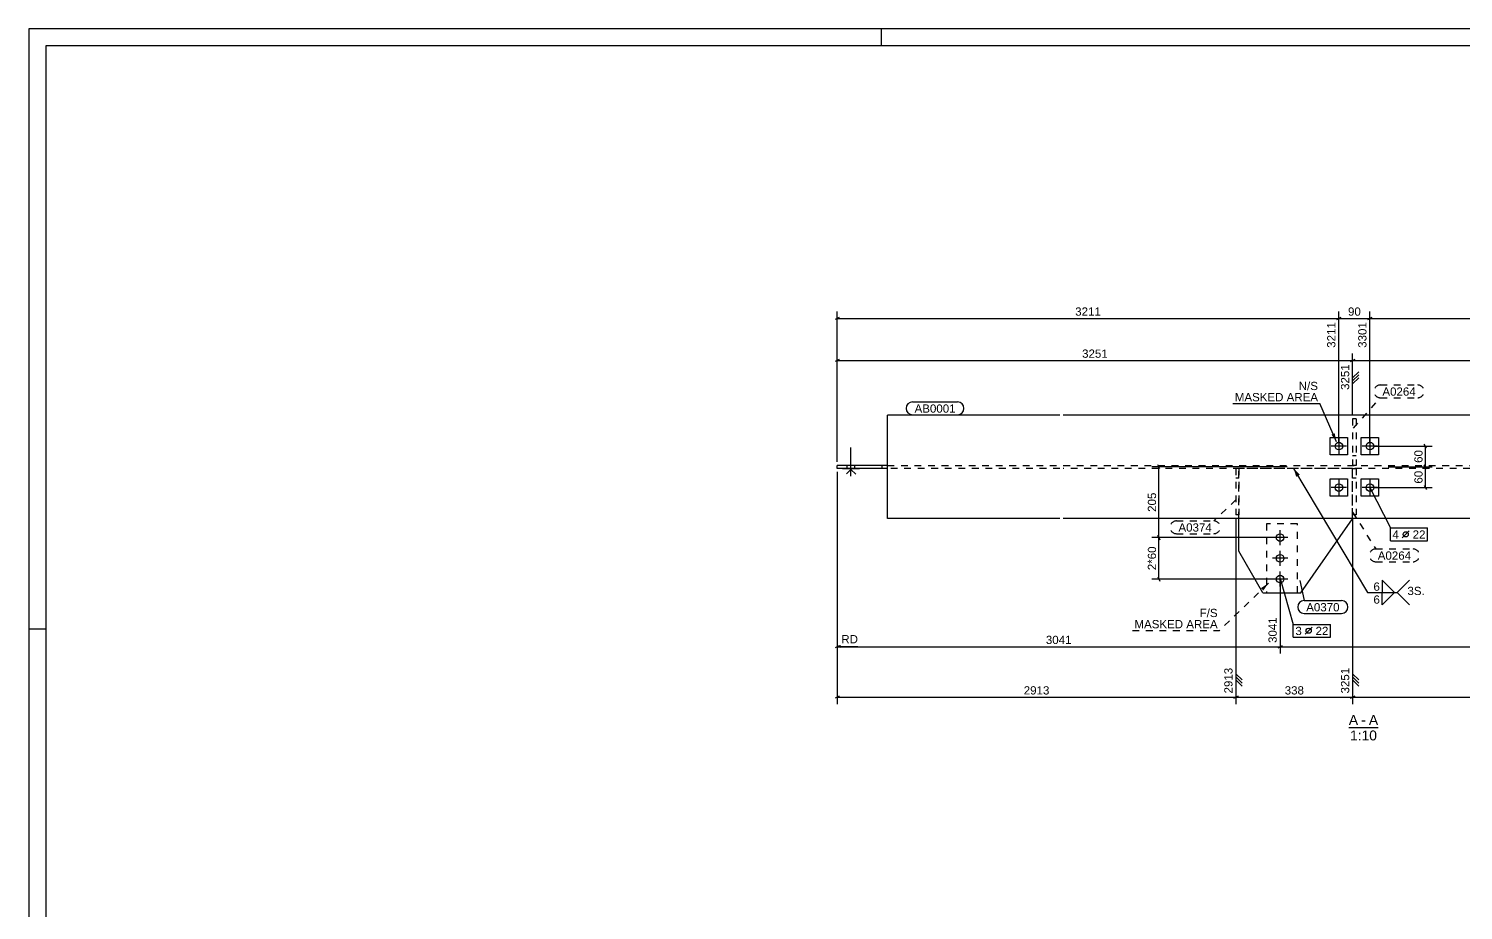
# Model space of a CAD drawing. Header units: millimetres. Extents: x -229 to 612, y -264 to 330.
# Drawn here: x -229.5 to 186, y 74.9 to 330.3 of the extents above; entities that cross this region are included whole.
import ezdxf

# ---------------------------------------------------------------- set-up
doc = ezdxf.new("R2010")
doc.units = ezdxf.units.MM
doc.linetypes.add('DXK_LINE_DOT2', pattern=[3.9198, 1.9599, -1.9599])
doc.styles.add('Arial', font='arial.ttf', dxfattribs={"height": 0.2})

# ---------------------------------------------------------------- blocks, each defined once
blk = doc.blocks.new('Unknown-43779754-1177')
at = {"color": 5, "linetype": 'Continuous'}
for p, q in [((611.5, 330.35), (-229.5, 330.35)), ((-229.5, 330.35), (-229.5, -263.65)), ((606.5, 325.35), (-224.5, 325.35)), ((-224.5, 325.35), (-224.5, -258.65))]:
    blk.add_line(p, q, dxfattribs=at)
at = {"color": 7, "linetype": 'Continuous'}
for p, q in [((17.5, 325.35), (17.5, 330.35)), ((-224.5, 156.35), (-229.5, 156.35))]:
    blk.add_line(p, q, dxfattribs=at)
blk = doc.blocks.new('Unknown-43779754-11 - 1225')
at = {"color": 6, "linetype": 'Continuous'}
blk.add_line((152.86, 127.9), (161.33, 127.9), dxfattribs=at)
at = {"color": 0, "linetype": 'Continuous'}
blk.add_wipeout([(155.53, 128.65), (155.53, 131.65), (152.86, 131.65), (152.86, 128.65)], dxfattribs=at)
blk.add_wipeout([(157.76, 128.65), (157.76, 131.65), (156.43, 131.65), (156.43, 128.65)], dxfattribs=at)
blk.add_wipeout([(161.33, 128.65), (161.33, 131.65), (158.66, 131.65), (158.66, 128.65)], dxfattribs=at)
at = {"color": 6, "linetype": 'Continuous', "style": 'Arial'}
blk.add_text('-', height=2.87, dxfattribs=at).set_placement((156.43, 128.65))
at = {"color": 0, "linetype": 'Continuous'}
blk.add_wipeout([(160.99, 124.15), (160.99, 127.15), (153.2, 127.15), (153.2, 124.15)], dxfattribs=at)
at = {"color": 6, "linetype": 'Continuous', "style": 'Arial'}
for s, height, p in [('A', 2.87, (152.86, 128.65)), ('A', 2.87, (158.66, 128.65)), ('1:10', 2.865, (153.2, 124.15))]:
    blk.add_text(s, height=height, dxfattribs=at).set_placement(p)
blk = doc.blocks.new('Surfacing-43779754-1247 - 1225')
at = {"color": 7, "linetype": 'Continuous'}
for p, q in [((6.16, 202.97), (6.16, 202.92)), ((6.16, 202.92), (11.16, 202.92)), ((11.16, 202.97), (11.16, 202.92))]:
    blk.add_line(p, q, dxfattribs=at)
at = {"color": 246, "linetype": 'DXK_LINE_DOT2'}
blk.add_line((6.16, 202.97), (11.16, 202.97), dxfattribs=at)
blk = doc.blocks.new('Bolt-43779754-1226 - 1225')
at = {"color": 3, "linetype": 'Continuous'}
for p, q in [((8.66, 200.72), (8.66, 208.97)), ((8.66, 200.72), (8.66, 208.97)), ((7.56, 202.97), (7.56, 203.82)), ((7.56, 202.97), (7.56, 203.82)), ((9.76, 202.97), (9.76, 203.82)), ((9.76, 202.97), (9.76, 203.82))]:
    blk.add_line(p, q, dxfattribs=at)
blk = doc.blocks.new('Surfacing-43779754-1252 - 1225')
at = {"color": 7, "linetype": 'Continuous'}
for p, q in [((147.46, 194.9), (147.46, 199.9)), ((147.46, 199.9), (152.46, 199.9)), ((152.46, 199.9), (152.46, 194.9)), ((152.46, 194.9), (147.46, 194.9))]:
    blk.add_line(p, q, dxfattribs=at)
blk = doc.blocks.new('Surfacing-43779754-1241 - 1225')
at = {"color": 246, "linetype": 'DXK_LINE_DOT2'}
for p, q in [((137.96, 186.9), (128.96, 186.9)), ((128.96, 186.9), (128.96, 166.9)), ((137.96, 166.9), (137.96, 186.9)), ((128.96, 166.9), (137.96, 166.9))]:
    blk.add_line(p, q, dxfattribs=at)
blk = doc.blocks.new('Surfacing-43779754-1257 - 1225')
at = {"color": 7, "linetype": 'Continuous'}
for p, q in [((6.16, 202.97), (6.16, 202.92)), ((6.16, 202.92), (11.16, 202.92)), ((11.16, 202.97), (11.16, 202.92))]:
    blk.add_line(p, q, dxfattribs=at)
at = {"color": 246, "linetype": 'DXK_LINE_DOT2'}
blk.add_line((6.16, 202.97), (11.16, 202.97), dxfattribs=at)
blk = doc.blocks.new('Part-43779754-1258 - 1225')
at = {"linetype": 'Continuous'}
blk.add_hatch(color=2, dxfattribs=at).paths.add_polyline_path([(279.53, 203.4), (278.73, 204.8), (280.33, 204.8)])
at = {"color": 2, "linetype": 'Continuous'}
for p, q in [((19.23, 188.4), (19.23, 218.4)), ((69.16, 218.4), (19.23, 218.4)), ((211.46, 218.4), (70.16, 218.4)), ((294.96, 218.4), (212.46, 218.4)), ((294.96, 188.4), (294.96, 218.4)), ((4.66, 202.97), (4.66, 203.82)), ((17.73, 203.82), (4.66, 203.82)), ((19.16, 203.82), (17.73, 203.82)), ((17.73, 202.97), (17.73, 203.82)), ((19.23, 203.82), (19.16, 203.82)), ((279.53, 203.4), (278.73, 204.8)), ((278.73, 204.8), (280.33, 204.8)), ((280.33, 204.8), (279.53, 203.4)), ((294.96, 203.82), (309.53, 203.82)), ((296.46, 202.97), (296.46, 203.82)), ((309.53, 203.82), (309.53, 202.97)), ((19.16, 202.97), (4.66, 202.97)), ((8.66, 202.67), (7.36, 201.37)), ((8.66, 202.67), (10.06, 201.27)), ((19.23, 202.97), (19.16, 202.97)), ((309.53, 202.97), (294.96, 202.97)), ((305.53, 202.67), (304.23, 201.37)), ((305.53, 202.67), (306.93, 201.27)), ((69.16, 188.4), (19.23, 188.4)), ((211.46, 188.4), (70.16, 188.4)), ((294.96, 188.4), (212.46, 188.4))]:
    blk.add_line(p, q, dxfattribs=at)
at = {"color": 7, "linetype": 'DXK_LINE_DOT2'}
for p, q in [((19.16, 203.82), (18.2, 203.82)), ((19.23, 203.82), (69.16, 203.82)), ((70.16, 203.82), (211.46, 203.82)), ((212.46, 203.82), (294.96, 203.82)), ((69.16, 202.97), (19.23, 202.97)), ((211.46, 202.97), (70.16, 202.97)), ((294.96, 202.97), (212.46, 202.97))]:
    blk.add_line(p, q, dxfattribs=at)
at = {"color": 2, "linetype": 'Continuous'}
blk.add_circle((279.53, 204.3), 1, dxfattribs=at)
blk = doc.blocks.new('Bolt-43779754-1259 - 1225')
at = {"color": 3, "linetype": 'Continuous'}
for p, q in [((152.16, 209.4), (147.76, 209.4)), ((149.96, 211.6), (149.96, 207.2)), ((161.16, 209.4), (156.76, 209.4)), ((158.96, 211.6), (158.96, 207.2)), ((149.96, 199.6), (149.96, 195.2)), ((158.96, 199.6), (158.96, 195.2)), ((152.16, 197.4), (147.76, 197.4)), ((161.16, 197.4), (156.76, 197.4))]:
    blk.add_line(p, q, dxfattribs=at)
for centre in [(149.96, 209.4), (158.96, 209.4), (149.96, 197.4), (158.96, 197.4)]:
    blk.add_circle(centre, 1.1, dxfattribs=at)
blk = doc.blocks.new('Surfacing-43779754-1265 - 1225')
at = {"color": 7, "linetype": 'Continuous'}
for p, q in [((147.46, 206.9), (147.46, 211.9)), ((147.46, 211.9), (152.46, 211.9)), ((152.46, 211.9), (152.46, 206.9)), ((152.46, 206.9), (147.46, 206.9))]:
    blk.add_line(p, q, dxfattribs=at)
blk = doc.blocks.new('Surfacing-43779754-1270 - 1225')
at = {"color": 7, "linetype": 'Continuous'}
for p, q in [((156.46, 206.9), (156.46, 211.9)), ((156.46, 211.9), (161.46, 211.9)), ((161.46, 211.9), (161.46, 206.9)), ((161.46, 206.9), (156.46, 206.9))]:
    blk.add_line(p, q, dxfattribs=at)
blk = doc.blocks.new('Surfacing-43779754-1275 - 1225')
at = {"color": 7, "linetype": 'Continuous'}
for p, q in [((156.46, 194.9), (156.46, 199.9)), ((156.46, 199.9), (161.46, 199.9)), ((161.46, 199.9), (161.46, 194.9)), ((161.46, 194.9), (156.46, 194.9))]:
    blk.add_line(p, q, dxfattribs=at)
blk = doc.blocks.new('Part-43779754-1615 - 1225')
at = {"color": 7, "linetype": 'DXK_LINE_DOT2'}
for p, q in [((154.96, 217.32), (153.96, 217.32)), ((153.96, 217.32), (153.96, 203.92)), ((154.96, 217.32), (154.96, 203.92)), ((154.96, 206.62), (153.96, 206.62)), ((153.96, 203.92), (153.96, 203.82)), ((153.96, 203.82), (153.96, 203.92)), ((154.96, 203.82), (153.96, 203.82)), ((154.96, 203.92), (154.96, 203.82)), ((154.96, 203.82), (154.96, 203.92))]:
    blk.add_line(p, q, dxfattribs=at)
blk = doc.blocks.new('Part-43779754-1618 - 1225')
at = {"color": 7, "linetype": 'DXK_LINE_DOT2'}
for p, q in [((153.96, 202.97), (120.96, 202.97)), ((120.96, 188.4), (120.96, 202.97)), ((153.96, 188.32), (153.96, 202.97))]:
    blk.add_line(p, q, dxfattribs=at)
at = {"color": 2, "linetype": 'Continuous'}
for p, q in [((120.96, 179.02), (120.96, 188.4)), ((138.96, 166.9), (153.96, 188.32)), ((153.96, 188.32), (153.96, 188.4)), ((127.96, 166.9), (120.96, 179.02)), ((127.96, 166.9), (138.96, 166.9))]:
    blk.add_line(p, q, dxfattribs=at)
blk = doc.blocks.new('Part-43779754-1621 - 1225')
at = {"color": 7, "linetype": 'DXK_LINE_DOT2'}
for p, q in [((120.96, 202.97), (120.16, 202.97)), ((120.16, 202.97), (120.16, 189.47)), ((120.96, 200.17), (120.16, 200.17)), ((120.96, 202.97), (120.96, 189.47)), ((120.96, 189.47), (120.16, 189.47))]:
    blk.add_line(p, q, dxfattribs=at)
blk = doc.blocks.new('Part-43779754-1622 - 1225')
at = {"color": 7, "linetype": 'DXK_LINE_DOT2'}
for p, q in [((153.96, 189.47), (153.96, 202.97)), ((153.96, 202.97), (154.96, 202.97)), ((154.96, 200.17), (153.96, 200.17)), ((154.96, 202.97), (154.96, 189.47)), ((154.96, 189.47), (153.96, 189.47))]:
    blk.add_line(p, q, dxfattribs=at)
blk = doc.blocks.new('Bolt-43779754-1624 - 1225')
at = {"color": 3, "linetype": 'Continuous'}
for p, q in [((135.16, 182.9), (130.76, 182.9)), ((132.96, 180.7), (132.96, 185.1)), ((132.96, 174.7), (132.96, 179.1)), ((135.16, 176.9), (130.76, 176.9)), ((135.16, 170.9), (130.76, 170.9)), ((132.96, 168.7), (132.96, 173.1))]:
    blk.add_line(p, q, dxfattribs=at)
for centre in [(132.96, 182.9), (132.96, 176.9), (132.96, 170.9)]:
    blk.add_circle(centre, 1.1, dxfattribs=at)
blk = doc.blocks.new('StraightDimension-43779754-4150 - 1225')
at = {"color": 7, "linetype": 'Continuous'}
for p, q in [((159.96, 209.4), (177.01, 209.4)), ((175.31, 208.8), (174.71, 210)), ((175.01, 203.4), (175.01, 209.4)), ((174.71, 204), (175.31, 202.8)), ((164.29, 203.4), (177.01, 203.4))]:
    blk.add_line(p, q, dxfattribs=at)
at = {"color": 0}
blk.add_wipeout([(174.71, 208.75), (171.21, 208.75), (171.21, 204.05), (174.71, 204.05)], dxfattribs=at)
at = {"color": 7, "style": 'Arial'}
blk.add_text('60', height=2.388, rotation=90.0002, dxfattribs=at).set_placement((174.21, 204.55))
blk = doc.blocks.new('StraightDimension-43779754-3654 - 1225')
at = {"color": 7, "linetype": 'Continuous'}
for p, q in [((150.56, 246.7), (149.36, 246.1)), ((149.96, 210.4), (149.96, 248.45)), ((149.96, 246.4), (158.96, 246.4)), ((158.36, 246.1), (159.56, 246.7)), ((158.96, 210.4), (158.96, 248.45))]:
    blk.add_line(p, q, dxfattribs=at)
at = {"color": 0}
blk.add_wipeout([(156.81, 246.7), (156.81, 250.2), (152.11, 250.2), (152.11, 246.7)], dxfattribs=at)
at = {"color": 0, "linetype": 'Continuous'}
blk.add_wipeout([(158.46, 245.8), (154.96, 245.8), (154.96, 237.39), (158.46, 237.39)], dxfattribs=at)
at = {"color": 7, "style": 'Arial'}
blk.add_text('90', height=2.388, dxfattribs=at).set_placement((152.61, 247.2))
at = {"color": 7, "linetype": 'Continuous', "style": 'Arial'}
blk.add_text('3301', height=2.388, rotation=90.0002, dxfattribs=at).set_placement((157.96, 237.89))
blk = doc.blocks.new('StraightDimension-43779754-3604 - 1225')
at = {"color": 7, "linetype": 'Continuous'}
for p, q in [((154.56, 234.51), (153.36, 233.91)), ((153.96, 218.32), (153.96, 236.26)), ((153.96, 234.21), (309.53, 234.21)), ((308.93, 233.91), (310.13, 234.51)), ((309.53, 204.82), (309.53, 236.26)), ((153.96, 229.21), (155.71, 230.96)), ((153.96, 227.46), (153.96, 230.96)), ((153.96, 228.33), (155.71, 230.08)), ((153.96, 227.46), (155.71, 229.21))]:
    blk.add_line(p, q, dxfattribs=at)
at = {"color": 0}
blk.add_wipeout([(235.95, 234.51), (235.95, 238.01), (227.54, 238.01), (227.54, 234.51)], dxfattribs=at)
at = {"color": 0, "linetype": 'Continuous'}
blk.add_wipeout([(309.03, 233.61), (305.53, 233.61), (305.53, 225.19), (309.03, 225.19)], dxfattribs=at)
at = {"color": 7, "style": 'Arial'}
blk.add_text('2701', height=2.388, dxfattribs=at).set_placement((228.04, 235.01))
at = {"color": 7, "linetype": 'Continuous', "style": 'Arial'}
blk.add_text('5952', height=2.388, rotation=90.0002, dxfattribs=at).set_placement((308.53, 225.69))
blk = doc.blocks.new('StraightDimension-43779754-4323 - 1225')
at = {"color": 7, "linetype": 'Continuous'}
for p, q in [((153.96, 188.47), (153.96, 134.65)), ((284.46, 188.47), (284.46, 134.65)), ((153.96, 143.4), (155.71, 141.65)), ((153.96, 143.4), (153.96, 139.9)), ((153.96, 142.52), (155.71, 140.77)), ((153.96, 141.65), (155.71, 139.9)), ((284.46, 143.4), (286.21, 141.65)), ((284.46, 143.4), (284.46, 139.9)), ((284.46, 142.52), (286.21, 140.77)), ((284.46, 141.65), (286.21, 139.9)), ((154.56, 136.95), (153.36, 136.35)), ((153.96, 136.65), (284.46, 136.65)), ((283.86, 136.35), (285.06, 136.95))]:
    blk.add_line(p, q, dxfattribs=at)
at = {"color": 0, "linetype": 'Continuous'}
blk.add_wipeout([(283.96, 145.66), (280.46, 145.66), (280.46, 137.25), (283.96, 137.25)], dxfattribs=at)
at = {"color": 0}
blk.add_wipeout([(223.41, 136.95), (223.41, 140.45), (215, 140.45), (215, 136.95)], dxfattribs=at)
at = {"color": 7, "linetype": 'Continuous', "style": 'Arial'}
blk.add_text('5701', height=2.388, rotation=90.0002, dxfattribs=at).set_placement((283.46, 137.75))
at = {"color": 7, "style": 'Arial'}
blk.add_text('2450', height=2.388, dxfattribs=at).set_placement((215.5, 137.45))
blk = doc.blocks.new('StraightDimension-43779754-4236 - 1225')
at = {"color": 7, "linetype": 'Continuous'}
for p, q in [((98.12, 182.3), (97.52, 183.5)), ((97.82, 176.9), (97.82, 182.9)), ((131.96, 182.9), (97.82, 182.9))]:
    blk.add_line(p, q, dxfattribs=at)
blk = doc.blocks.new('StraightDimension-43779754-3605 - 1225')
at = {"color": 7, "linetype": 'Continuous'}
for p, q in [((5.26, 234.51), (4.06, 233.91)), ((4.66, 204.82), (4.66, 236.26)), ((4.66, 234.21), (153.96, 234.21)), ((153.36, 233.91), (154.56, 234.51)), ((153.96, 218.32), (153.96, 236.26)), ((153.96, 229.21), (155.71, 230.96)), ((153.96, 227.46), (153.96, 230.96)), ((153.96, 228.33), (155.71, 230.08)), ((153.96, 227.46), (155.71, 229.21))]:
    blk.add_line(p, q, dxfattribs=at)
at = {"color": 0}
blk.add_wipeout([(83.51, 234.51), (83.51, 238.01), (75.1, 238.01), (75.1, 234.51)], dxfattribs=at)
at = {"color": 0, "linetype": 'Continuous'}
blk.add_wipeout([(153.46, 233.61), (149.96, 233.61), (149.96, 225.19), (153.46, 225.19)], dxfattribs=at)
at = {"color": 7, "style": 'Arial'}
blk.add_text('3251', height=2.388, dxfattribs=at).set_placement((75.6, 235.01))
at = {"color": 7, "linetype": 'Continuous', "style": 'Arial'}
blk.add_text('3251', height=2.388, rotation=90.0002, dxfattribs=at).set_placement((152.96, 225.69))
blk = doc.blocks.new('StraightDimension-43779754-4235 - 1225')
at = {"color": 7, "linetype": 'Continuous'}
for p, q in [((98.12, 202.8), (97.52, 204)), ((135, 203.4), (95.77, 203.4)), ((97.82, 182.9), (97.82, 203.4)), ((131.96, 182.9), (95.77, 182.9)), ((97.52, 183.5), (98.12, 182.3))]:
    blk.add_line(p, q, dxfattribs=at)
at = {"color": 0}
blk.add_wipeout([(97.52, 196.43), (94.02, 196.43), (94.02, 189.87), (97.52, 189.87)], dxfattribs=at)
at = {"color": 7, "style": 'Arial'}
blk.add_text('205', height=2.388, rotation=90.0002, dxfattribs=at).set_placement((97.02, 190.37))
blk = doc.blocks.new('StraightDimension-43779754-3653 - 1225')
at = {"color": 7, "linetype": 'Continuous'}
for p, q in [((159.56, 246.7), (158.36, 246.1)), ((158.96, 210.4), (158.96, 248.45)), ((158.96, 246.4), (309.53, 246.4)), ((308.93, 246.1), (310.13, 246.7)), ((309.53, 204.82), (309.53, 248.45))]:
    blk.add_line(p, q, dxfattribs=at)
at = {"color": 0}
blk.add_wipeout([(238.45, 246.7), (238.45, 250.2), (230.04, 250.2), (230.04, 246.7)], dxfattribs=at)
at = {"color": 0, "linetype": 'Continuous'}
blk.add_wipeout([(309.03, 245.8), (305.53, 245.8), (305.53, 237.39), (309.03, 237.39)], dxfattribs=at)
at = {"color": 7, "style": 'Arial'}
blk.add_text('2651', height=2.388, dxfattribs=at).set_placement((230.54, 247.2))
at = {"color": 7, "linetype": 'Continuous', "style": 'Arial'}
blk.add_text('5952', height=2.388, rotation=90.0002, dxfattribs=at).set_placement((308.53, 237.89))
blk = doc.blocks.new('StraightDimension-43779754-3655 - 1225')
at = {"color": 7, "linetype": 'Continuous'}
for p, q in [((5.26, 246.7), (4.06, 246.1)), ((4.66, 204.82), (4.66, 248.45)), ((4.66, 246.4), (149.96, 246.4)), ((149.36, 246.1), (150.56, 246.7)), ((149.96, 210.4), (149.96, 248.45))]:
    blk.add_line(p, q, dxfattribs=at)
at = {"color": 0}
blk.add_wipeout([(81.51, 246.7), (81.51, 250.2), (73.1, 250.2), (73.1, 246.7)], dxfattribs=at)
at = {"color": 0, "linetype": 'Continuous'}
blk.add_wipeout([(149.46, 245.8), (145.96, 245.8), (145.96, 237.39), (149.46, 237.39)], dxfattribs=at)
at = {"color": 7, "style": 'Arial'}
blk.add_text('3211', height=2.388, dxfattribs=at).set_placement((73.6, 247.2))
at = {"color": 7, "linetype": 'Continuous', "style": 'Arial'}
blk.add_text('3211', height=2.388, rotation=90.0002, dxfattribs=at).set_placement((148.96, 237.89))
blk = doc.blocks.new('StraightDimension-43779754-4019 - 1225')
at = {"color": 7, "linetype": 'Continuous'}
for p, q in [((266.46, 195.97), (266.46, 149.28)), ((132.96, 169.9), (132.96, 149.28)), ((133.56, 151.58), (132.36, 150.98)), ((132.96, 151.28), (266.46, 151.28)), ((265.86, 150.98), (267.06, 151.58))]:
    blk.add_line(p, q, dxfattribs=at)
at = {"color": 0, "linetype": 'Continuous'}
blk.add_wipeout([(265.96, 160.29), (262.46, 160.29), (262.46, 151.88), (265.96, 151.88)], dxfattribs=at)
at = {"color": 0}
blk.add_wipeout([(203.91, 151.58), (203.91, 155.08), (195.5, 155.08), (195.5, 151.58)], dxfattribs=at)
at = {"color": 7, "linetype": 'Continuous', "style": 'Arial'}
blk.add_text('5521', height=2.388, rotation=90.0002, dxfattribs=at).set_placement((265.46, 152.38))
at = {"color": 7, "style": 'Arial'}
blk.add_text('2480', height=2.388, dxfattribs=at).set_placement((196, 152.08))
blk = doc.blocks.new('StraightDimension-43779754-4020 - 1225')
at = {"color": 7, "linetype": 'Continuous'}
for p, q in [((132.96, 169.9), (132.96, 149.28)), ((132.36, 150.98), (133.56, 151.58))]:
    blk.add_line(p, q, dxfattribs=at)
at = {"color": 0, "linetype": 'Continuous'}
blk.add_wipeout([(11.18, 151.78), (11.18, 155.28), (5.36, 155.28), (5.36, 151.78)], dxfattribs=at)
at = {"color": 7, "linetype": 'Continuous'}
for p, q in [((4.66, 201.97), (4.66, 149.28)), ((4.66, 201.97), (4.66, 149.28)), ((5.26, 151.58), (4.06, 150.98)), ((5.66, 151.53), (4.66, 151.28)), ((4.66, 151.28), (132.96, 151.28)), ((5.66, 151.03), (4.66, 151.28)), ((10.68, 151.28), (4.66, 151.28))]:
    blk.add_line(p, q, dxfattribs=at)
at = {"color": 7, "linetype": 'Continuous', "style": 'Arial'}
blk.add_text('RD', height=2.388, dxfattribs=at).set_placement((5.86, 152.28))
at = {"color": 0, "linetype": 'Continuous'}
blk.add_wipeout([(132.46, 160.29), (128.96, 160.29), (128.96, 151.88), (132.46, 151.88)], dxfattribs=at)
at = {"color": 0}
blk.add_wipeout([(73.01, 151.58), (73.01, 155.08), (64.6, 155.08), (64.6, 151.58)], dxfattribs=at)
at = {"color": 7, "linetype": 'Continuous', "style": 'Arial'}
blk.add_text('3041', height=2.388, rotation=90.0002, dxfattribs=at).set_placement((131.96, 152.38))
at = {"color": 7, "style": 'Arial'}
blk.add_text('3041', height=2.388, dxfattribs=at).set_placement((65.1, 152.08))
blk = doc.blocks.new('StraightDimension-43779754-4151 - 1225')
at = {"color": 7, "linetype": 'Continuous'}
for p, q in [((175.31, 202.8), (174.71, 204)), ((164.29, 203.4), (177.01, 203.4)), ((175.01, 197.4), (175.01, 203.4)), ((159.96, 197.4), (177.01, 197.4)), ((174.71, 198), (175.31, 196.8))]:
    blk.add_line(p, q, dxfattribs=at)
at = {"color": 0}
blk.add_wipeout([(174.71, 202.75), (171.21, 202.75), (171.21, 198.05), (174.71, 198.05)], dxfattribs=at)
at = {"color": 7, "style": 'Arial'}
blk.add_text('60', height=2.388, rotation=90.0002, dxfattribs=at).set_placement((174.21, 198.55))
blk = doc.blocks.new('StraightDimension-43779754-4237 - 1225')
at = {"color": 7, "linetype": 'Continuous'}
for p, q in [((97.82, 170.9), (97.82, 176.9)), ((131.96, 170.9), (95.77, 170.9)), ((97.52, 171.5), (98.12, 170.3))]:
    blk.add_line(p, q, dxfattribs=at)
at = {"color": 0}
blk.add_wipeout([(97.52, 180.83), (94.02, 180.83), (94.02, 172.97), (97.52, 172.97)], dxfattribs=at)
at = {"color": 7, "style": 'Arial'}
blk.add_text('2*60', height=2.388, rotation=90.0002, dxfattribs=at).set_placement((97.02, 173.47))
blk = doc.blocks.new('StraightDimension-43779754-4324 - 1225')
at = {"color": 7, "linetype": 'Continuous'}
for p, q in [((120.16, 188.47), (120.16, 134.65)), ((153.96, 188.47), (153.96, 134.65)), ((120.16, 143.4), (121.91, 141.65)), ((120.16, 143.4), (120.16, 139.9)), ((120.16, 142.52), (121.91, 140.77)), ((120.16, 141.65), (121.91, 139.9)), ((153.96, 143.4), (155.71, 141.65)), ((153.96, 143.4), (153.96, 139.9)), ((153.96, 142.52), (155.71, 140.77)), ((153.96, 141.65), (155.71, 139.9)), ((120.76, 136.95), (119.56, 136.35)), ((120.16, 136.65), (153.96, 136.65)), ((153.36, 136.35), (154.56, 136.95))]:
    blk.add_line(p, q, dxfattribs=at)
at = {"color": 0, "linetype": 'Continuous'}
blk.add_wipeout([(153.46, 145.66), (149.96, 145.66), (149.96, 137.25), (153.46, 137.25)], dxfattribs=at)
at = {"color": 0}
blk.add_wipeout([(140.34, 136.95), (140.34, 140.45), (133.78, 140.45), (133.78, 136.95)], dxfattribs=at)
at = {"color": 7, "linetype": 'Continuous', "style": 'Arial'}
blk.add_text('3251', height=2.388, rotation=90.0002, dxfattribs=at).set_placement((152.96, 137.75))
at = {"color": 7, "style": 'Arial'}
blk.add_text('338', height=2.388, dxfattribs=at).set_placement((134.28, 137.45))
blk = doc.blocks.new('StraightDimension-43779754-4325 - 1225')
at = {"color": 7, "linetype": 'Continuous'}
for p, q in [((4.66, 201.97), (4.66, 134.65)), ((120.16, 188.47), (120.16, 134.65)), ((120.16, 143.4), (121.91, 141.65)), ((120.16, 143.4), (120.16, 139.9)), ((120.16, 142.52), (121.91, 140.77)), ((120.16, 141.65), (121.91, 139.9)), ((5.26, 136.95), (4.06, 136.35)), ((4.66, 136.65), (120.16, 136.65)), ((119.56, 136.35), (120.76, 136.95))]:
    blk.add_line(p, q, dxfattribs=at)
at = {"color": 0, "linetype": 'Continuous'}
blk.add_wipeout([(119.66, 145.66), (116.16, 145.66), (116.16, 137.25), (119.66, 137.25)], dxfattribs=at)
at = {"color": 0}
blk.add_wipeout([(66.61, 136.95), (66.61, 140.45), (58.2, 140.45), (58.2, 136.95)], dxfattribs=at)
at = {"color": 7, "linetype": 'Continuous', "style": 'Arial'}
blk.add_text('2913', height=2.388, rotation=90.0002, dxfattribs=at).set_placement((119.16, 137.75))
at = {"color": 7, "style": 'Arial'}
blk.add_text('2913', height=2.388, dxfattribs=at).set_placement((58.7, 137.45))
blk = doc.blocks.new('Mark-43779754-4139 - 1225')
at = {"color": 0}
blk.add_wipeout([(172.2, 224.02), (172.2, 226.52), (162.57, 226.52), (162.57, 224.02)], dxfattribs=at)
blk.add_wipeout([(172.2, 224.02), (172.2, 226.52), (162.57, 226.52), (162.57, 224.02)], dxfattribs=at)
at = {"color": 3, "linetype": 'DXK_LINE_DOT2'}
for p, q in [((161.97, 227.12), (172.8, 227.12)), ((154.19, 214.59), (161.97, 223.42)), ((161.97, 223.42), (172.8, 223.42))]:
    blk.add_line(p, q, dxfattribs=at)
for centre, start, end in [((161.97, 225.27), 90, 270), ((172.8, 225.27), 270, 90)]:
    blk.add_arc(centre, 1.85, start, end, dxfattribs=at)
at = {"color": 3, "style": 'Arial'}
blk.add_text('A0264', height=2.388, dxfattribs=at).set_placement((162.57, 224.02))
blk = doc.blocks.new('Mark-43779754-4412 - 1225')
at = {"color": 0}
blk.add_wipeout([(139.22, 154.67), (139.22, 157.17), (137.37, 157.17), (137.37, 154.67)], dxfattribs=at)
blk.add_wipeout([(139.22, 154.67), (139.22, 157.17), (137.37, 157.17), (137.37, 154.67)], dxfattribs=at)
at = {"color": 3, "linetype": 'Continuous'}
for p in [(132.96, 171.01), (136.77, 154.07)]:
    blk.add_line(p, (136.77, 157.77), dxfattribs=at)
at = {"color": 0}
blk.add_wipeout([(142.47, 154.67), (142.47, 157.17), (139.97, 157.17), (139.97, 154.67)], dxfattribs=at)
at = {"color": 3, "style": 'Arial'}
blk.add_text('3', height=2.39, dxfattribs=at).set_placement((137.37, 154.67))
at = {"color": 0}
blk.add_wipeout([(146.93, 154.67), (146.93, 157.17), (143.22, 157.17), (143.22, 154.67)], dxfattribs=at)
blk.add_wipeout([(146.93, 154.67), (146.93, 157.17), (143.22, 157.17), (143.22, 154.67)], dxfattribs=at)
at = {"color": 3, "linetype": 'Continuous'}
for p, q in [((136.77, 157.77), (147.53, 157.77)), ((136.77, 154.07), (147.53, 154.07)), ((140.22, 154.92), (142.22, 156.92)), ((147.53, 154.07), (147.53, 157.77))]:
    blk.add_line(p, q, dxfattribs=at)
blk.add_circle((141.22, 155.92), 0.75, dxfattribs=at)
at = {"color": 3, "style": 'Arial'}
blk.add_text('22', height=2.388, dxfattribs=at).set_placement((143.22, 154.67))
blk = doc.blocks.new('Mark-43779754-4182 - 1225')
at = {"linetype": 'Continuous'}
blk.add_hatch(color=7, dxfattribs=at).paths.add_polyline_path([(148.74, 213.16), (149.26, 210.67), (147.82, 212.77)])
at = {"color": 0}
blk.add_wipeout([(143.9, 225.65), (143.9, 228.15), (138.34, 228.15), (138.34, 225.65)], dxfattribs=at)
blk.add_wipeout([(143.9, 225.65), (143.9, 228.15), (138.34, 228.15), (138.34, 225.65)], dxfattribs=at)
blk.add_wipeout([(143.9, 222.4), (143.9, 224.9), (119.83, 224.9), (119.83, 222.4)], dxfattribs=at)
blk.add_wipeout([(143.9, 222.4), (143.9, 224.9), (119.83, 224.9), (119.83, 222.4)], dxfattribs=at)
at = {"color": 7, "linetype": 'Continuous'}
for p in [(119.23, 221.8), (149.26, 210.67)]:
    blk.add_line(p, (144.5, 221.8), dxfattribs=at)
at = {"color": 7, "style": 'Arial'}
for s, height, p in [('MASKED AREA', 2.3877, (119.83, 222.4)), ('N/', 2.388, (138.34, 225.65)), ('S', 2.39, (141.68, 225.65))]:
    blk.add_text(s, height=height, dxfattribs=at).set_placement(p)
blk = doc.blocks.new('WeldMark-43779754-4463 - 1225')
at = {"linetype": 'Continuous'}
blk.add_hatch(color=3, dxfattribs=at).paths.add_polyline_path([(137.6, 200.51), (136.86, 202.97), (138.67, 201.14)])
at = {"color": 3, "linetype": 'Continuous'}
for q in [(170.4, 170.58), (170.4, 163.44)]:
    blk.add_line((166.83, 167.01), q, dxfattribs=at)
at = {"color": 0}
blk.add_wipeout([(162.03, 167.31), (162.03, 170.21), (159.78, 170.21), (159.78, 167.31)], dxfattribs=at)
at = {"color": 3, "linetype": 'Continuous'}
for p, q in [((166.12, 167.01), (162.55, 170.58)), ((162.55, 170.58), (162.55, 167.01)), ((162.55, 167.01), (166.12, 167.01))]:
    blk.add_line(p, q, dxfattribs=at)
at = {"color": 0, "linetype": 'Continuous'}
blk.add_wipeout([(174.83, 166.26), (174.83, 168.76), (169.83, 168.76), (169.83, 166.26)], dxfattribs=at)
at = {"color": 3, "linetype": 'Continuous', "style": 'Arial'}
blk.add_text('3S.', height=2.388, dxfattribs=at).set_placement((169.83, 166.26))
at = {"color": 0, "linetype": 'Continuous'}
blk.add_wipeout([(162.03, 163.56), (162.03, 166.46), (159.78, 166.46), (159.78, 163.56)], dxfattribs=at)
at = {"color": 3, "linetype": 'Continuous'}
for p, q in [((136.86, 202.97), (158.23, 167.01)), ((158.23, 167.01), (166.83, 167.01)), ((162.55, 167.01), (166.12, 167.01)), ((166.12, 167.01), (162.55, 163.44)), ((162.55, 163.44), (162.55, 167.01))]:
    blk.add_line(p, q, dxfattribs=at)
at = {"color": 3, "style": 'Arial'}
blk.add_text('6', height=2.39, dxfattribs=at).set_placement((159.98, 167.51))
at = {"color": 3, "linetype": 'Continuous', "style": 'Arial'}
blk.add_text('6', height=2.39, dxfattribs=at).set_placement((159.98, 163.76))
blk = doc.blocks.new('Mark-43779754-4137 - 1225')
at = {"color": 0}
blk.add_wipeout([(38.94, 219.1), (38.94, 221.6), (27.08, 221.6), (27.08, 219.1)], dxfattribs=at)
blk.add_wipeout([(38.94, 219.1), (38.94, 221.6), (27.08, 221.6), (27.08, 219.1)], dxfattribs=at)
at = {"color": 3, "linetype": 'Continuous'}
for p, q in [((26.48, 222.2), (39.54, 222.2)), ((26.48, 218.5), (39.54, 218.5))]:
    blk.add_line(p, q, dxfattribs=at)
for centre, start, end in [((26.48, 220.35), 90, 270), ((39.54, 220.35), 270, 90)]:
    blk.add_arc(centre, 1.85, start, end, dxfattribs=at)
at = {"color": 3, "style": 'Arial'}
blk.add_text('AB0001', height=2.388, dxfattribs=at).set_placement((27.08, 219.1))
blk = doc.blocks.new('Mark-43779754-4144 - 1225')
at = {"color": 0}
blk.add_wipeout([(167.33, 182.6), (167.33, 185.1), (165.48, 185.1), (165.48, 182.6)], dxfattribs=at)
blk.add_wipeout([(167.33, 182.6), (167.33, 185.1), (165.48, 185.1), (165.48, 182.6)], dxfattribs=at)
at = {"color": 3, "linetype": 'Continuous'}
for p in [(158.96, 197.4), (164.88, 182)]:
    blk.add_line(p, (164.88, 185.7), dxfattribs=at)
at = {"color": 0}
blk.add_wipeout([(170.58, 182.6), (170.58, 185.1), (168.08, 185.1), (168.08, 182.6)], dxfattribs=at)
at = {"color": 3, "style": 'Arial'}
blk.add_text('4', height=2.39, dxfattribs=at).set_placement((165.48, 182.6))
at = {"color": 0}
blk.add_wipeout([(175.04, 182.6), (175.04, 185.1), (171.33, 185.1), (171.33, 182.6)], dxfattribs=at)
blk.add_wipeout([(175.04, 182.6), (175.04, 185.1), (171.33, 185.1), (171.33, 182.6)], dxfattribs=at)
at = {"color": 3, "linetype": 'Continuous'}
for p, q in [((164.88, 185.7), (175.64, 185.7)), ((168.33, 182.85), (170.33, 184.85)), ((175.64, 182), (175.64, 185.7)), ((164.88, 182), (175.64, 182))]:
    blk.add_line(p, q, dxfattribs=at)
blk.add_circle((169.33, 183.85), 0.75, dxfattribs=at)
at = {"color": 3, "style": 'Arial'}
blk.add_text('22', height=2.388, dxfattribs=at).set_placement((171.33, 182.6))
blk = doc.blocks.new('Mark-43779754-4188 - 1225')
at = {"linetype": 'Continuous'}
blk.add_hatch(color=7, dxfattribs=at).paths.add_polyline_path([(127.4, 168.28), (129.55, 169.66), (128.09, 167.57)])
at = {"color": 0}
blk.add_wipeout([(114.83, 159.88), (114.83, 162.38), (109.65, 162.38), (109.65, 159.88)], dxfattribs=at)
blk.add_wipeout([(114.83, 159.88), (114.83, 162.38), (109.65, 162.38), (109.65, 159.88)], dxfattribs=at)
blk.add_wipeout([(114.83, 156.63), (114.83, 159.13), (90.76, 159.13), (90.76, 156.63)], dxfattribs=at)
blk.add_wipeout([(114.83, 156.63), (114.83, 159.13), (90.76, 159.13), (90.76, 156.63)], dxfattribs=at)
at = {"color": 7, "linetype": 'DXK_LINE_DOT2'}
for p in [(129.55, 169.66), (90.16, 156.03)]:
    blk.add_line(p, (115.43, 156.03), dxfattribs=at)
at = {"color": 7, "style": 'Arial'}
for s, height, p in [('F/', 2.388, (109.65, 159.88)), ('S', 2.39, (112.61, 159.88)), ('MASKED AREA', 2.3877, (90.76, 156.63))]:
    blk.add_text(s, height=height, dxfattribs=at).set_placement(p)
blk = doc.blocks.new('Mark-43779754-4249 - 1225')
at = {"color": 0}
blk.add_wipeout([(150.15, 161.54), (150.15, 164.04), (140.51, 164.04), (140.51, 161.54)], dxfattribs=at)
blk.add_wipeout([(150.15, 161.54), (150.15, 164.04), (140.51, 164.04), (140.51, 161.54)], dxfattribs=at)
at = {"color": 3, "linetype": 'Continuous'}
for p, q in [((138.68, 170.52), (139.91, 164.64)), ((139.91, 164.64), (150.75, 164.64)), ((139.91, 160.94), (150.75, 160.94))]:
    blk.add_line(p, q, dxfattribs=at)
for centre, start, end in [((139.91, 162.79), 90, 270), ((150.75, 162.79), 270, 90)]:
    blk.add_arc(centre, 1.85, start, end, dxfattribs=at)
at = {"color": 3, "style": 'Arial'}
blk.add_text('A0370', height=2.388, dxfattribs=at).set_placement((140.51, 161.54))
blk = doc.blocks.new('Mark-43779754-4250 - 1225')
at = {"color": 0}
blk.add_wipeout([(113.14, 184.64), (113.14, 187.14), (103.51, 187.14), (103.51, 184.64)], dxfattribs=at)
blk.add_wipeout([(113.14, 184.64), (113.14, 187.14), (103.51, 187.14), (103.51, 184.64)], dxfattribs=at)
at = {"color": 3, "linetype": 'DXK_LINE_DOT2'}
for p, q in [((120.16, 193.8), (113.74, 187.74)), ((102.91, 187.74), (113.74, 187.74)), ((102.91, 184.04), (113.74, 184.04))]:
    blk.add_line(p, q, dxfattribs=at)
for centre, start, end in [((102.91, 185.89), 90, 270), ((113.74, 185.89), 270, 90)]:
    blk.add_arc(centre, 1.85, start, end, dxfattribs=at)
at = {"color": 3, "style": 'Arial'}
blk.add_text('A0374', height=2.388, dxfattribs=at).set_placement((103.51, 184.64))
blk = doc.blocks.new('Mark-43779754-13857 - 1225')
at = {"color": 0}
blk.add_wipeout([(170.86, 176.51), (170.86, 179.01), (161.23, 179.01), (161.23, 176.51)], dxfattribs=at)
blk.add_wipeout([(170.86, 176.51), (170.86, 179.01), (161.23, 179.01), (161.23, 176.51)], dxfattribs=at)
at = {"color": 3, "linetype": 'DXK_LINE_DOT2'}
for p, q in [((153.96, 190.3), (160.63, 179.61)), ((160.63, 179.61), (171.46, 179.61)), ((160.63, 175.91), (171.46, 175.91))]:
    blk.add_line(p, q, dxfattribs=at)
for centre, start, end in [((160.63, 177.76), 90, 270), ((171.46, 177.76), 270, 90)]:
    blk.add_arc(centre, 1.85, start, end, dxfattribs=at)
at = {"color": 3, "style": 'Arial'}
blk.add_text('A0264', height=2.388, dxfattribs=at).set_placement((161.23, 176.51))

msp = doc.modelspace()

# ---------------------------------------------------------------- block references
for name in ['Unknown-43779754-1177', 'Part-43779754-1258 - 1225', 'Part-43779754-1615 - 1225', 'Bolt-43779754-1226 - 1225', 'Surfacing-43779754-1265 - 1225', 'Bolt-43779754-1259 - 1225', 'Surfacing-43779754-1270 - 1225', 'Surfacing-43779754-1247 - 1225', 'Surfacing-43779754-1257 - 1225', 'Part-43779754-1621 - 1225', 'Part-43779754-1618 - 1225', 'Surfacing-43779754-1252 - 1225', 'Part-43779754-1622 - 1225', 'Surfacing-43779754-1275 - 1225', 'StraightDimension-43779754-4236 - 1225', 'Surfacing-43779754-1241 - 1225', 'Bolt-43779754-1624 - 1225']:
    msp.add_blockref(name, (0, 0))

# ---------------------------------------------------------------- next in the draw order: block references
for name in ['StraightDimension-43779754-4150 - 1225', 'StraightDimension-43779754-4323 - 1225', 'Unknown-43779754-11 - 1225']:
    msp.add_blockref(name, (0, 0))

# ---------------------------------------------------------------- next in the draw order: block references
msp.add_blockref('StraightDimension-43779754-3654 - 1225', (0, 0))

# ---------------------------------------------------------------- next in the draw order: block references
msp.add_blockref('StraightDimension-43779754-3604 - 1225', (0, 0))

# ---------------------------------------------------------------- next in the draw order: block references
for name in ['StraightDimension-43779754-3653 - 1225', 'StraightDimension-43779754-3605 - 1225']:
    msp.add_blockref(name, (0, 0))

# ---------------------------------------------------------------- next in the draw order: block references
for name in ['Mark-43779754-4139 - 1225', 'StraightDimension-43779754-4235 - 1225']:
    msp.add_blockref(name, (0, 0))

# ---------------------------------------------------------------- next in the draw order: block references
for name in ['StraightDimension-43779754-3655 - 1225', 'StraightDimension-43779754-4019 - 1225']:
    msp.add_blockref(name, (0, 0))

# ---------------------------------------------------------------- next in the draw order: block references
for name in ['Mark-43779754-4182 - 1225', 'Mark-43779754-4137 - 1225', 'StraightDimension-43779754-4151 - 1225', 'StraightDimension-43779754-4020 - 1225']:
    msp.add_blockref(name, (0, 0))

# ---------------------------------------------------------------- next in the draw order: block references
msp.add_blockref('StraightDimension-43779754-4237 - 1225', (0, 0))

# ---------------------------------------------------------------- next in the draw order: block references
msp.add_blockref('StraightDimension-43779754-4324 - 1225', (0, 0))

# ---------------------------------------------------------------- next in the draw order: block references
for name in ['StraightDimension-43779754-4325 - 1225', 'Mark-43779754-4412 - 1225']:
    msp.add_blockref(name, (0, 0))

# ---------------------------------------------------------------- next in the draw order: block references
for name in ['WeldMark-43779754-4463 - 1225', 'Mark-43779754-4250 - 1225', 'Mark-43779754-4188 - 1225']:
    msp.add_blockref(name, (0, 0))

# ---------------------------------------------------------------- next in the draw order: block references
for name in ['Mark-43779754-4144 - 1225', 'Mark-43779754-4249 - 1225']:
    msp.add_blockref(name, (0, 0))

# ---------------------------------------------------------------- next in the draw order: block references
msp.add_blockref('Mark-43779754-13857 - 1225', (0, 0))

doc.saveas('drawing.dxf')
